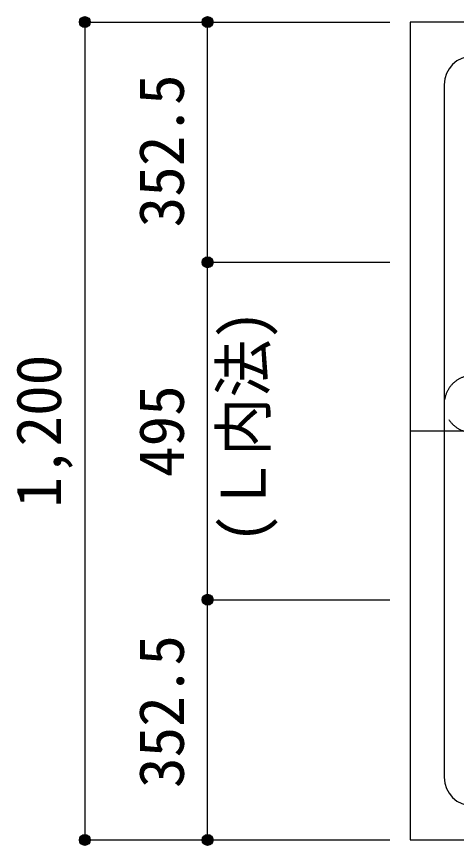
# Model space of a CAD drawing. Units: millimetres at full size, sheet at 1:30. Extents: x -5973 to 5954, y -4195 to 4201.
# Drawn here: x -625 to 20, y 1915 to 3131 of the extents above; entities that cross this region are included whole.
import ezdxf
from ezdxf.enums import TextEntityAlignment as Align

# ---------------------------------------------------------------- set-up
doc = ezdxf.new("R2010")
doc.units = ezdxf.units.MM
doc.header["$LTSCALE"] = 30
doc.header["$PDMODE"] = 32
doc.header["$PDSIZE"] = 15
doc.linetypes.add('CHAIN1', pattern=[8, 5, -1, 1, -1])
doc.linetypes.add('DASHED2', pattern=[3, 2, -1])
for name, color, linetype in [('0-1_躯体線', 2, 'Continuous'), ('0-4_フープ筋', 7, 'Continuous'), ('0-7_文字', 4, 'Continuous'), ('0-C_中子', 7, 'DASHED2'), ('0-D_寸法', 4, 'Continuous')]:
    doc.layers.add(name, color=color, linetype=linetype)
doc.styles.add('ＭＳ ゴシック', font='')
doc.styles.get('ＭＳ ゴシック').set_extended_font_data('MS Gothic')

msp = doc.modelspace()

# ---------------------------------------------------------------- linework, layer by layer
at = {"layer": '0-1_躯体線'}
for p, q in [((1552.44, 3123.3), (-47.56, 3123.3)), ((-47.56, 3123.3), (-47.56, 1923.3)), ((-47.56, 1923.3), (336.94, 1923.3))]:
    msp.add_line(p, q, dxfattribs=at)
at = {"layer": '0-4_フープ筋'}
msp.add_line((2.44, 3031.3), (2.44, 2015.3), dxfattribs=at)
for centre, start, end in [((44.44, 3031.3), 90, 180), ((44.44, 2015.3), 180, 270)]:
    msp.add_arc(centre, 42, start, end, dxfattribs=at)
at = {"layer": '0-C_中子'}
msp.add_arc((44.44, 2562.92), 42, 90, 270, dxfattribs=at)
at = {"layer": '0-D_寸法'}
for p, q in [((-524.6, 3123.3), (-344.6, 3123.3)), ((-524.6, 3123.3), (-344.6, 3123.3)), ((-524.6, 3123.3), (-524.6, 1923.3)), ((-524.6, 3123.3), (-524.6, 1923.3)), ((-344.6, 2770.8), (-344.6, 3123.3)), ((-344.6, 3123.3), (-77.56, 3123.3)), ((-344.6, 2275.8), (-344.6, 2770.8)), ((-344.6, 2770.8), (-77.56, 2770.8)), ((-344.6, 2275.8), (-77.56, 2275.8)), ((-344.6, 1923.3), (-344.6, 2275.8)), ((-524.6, 1923.3), (-344.6, 1923.3)), ((-344.6, 1923.3), (-77.56, 1923.3)), ((-344.6, 1923.3), (-77.56, 1923.3))]:
    msp.add_line(p, q, dxfattribs=at)
at = {"layer": '0-D_寸法', "linetype": 'CHAIN1'}
msp.add_line((-47.56, 2523.3), (1152.44, 2523.3), dxfattribs=at)
at = {"layer": '0-D_寸法'}
for centre, radius in [((-524.6, 3123.3), 8), ((-524.6, 3123.3), 7.2), ((-524.6, 3123.3), 6.4), ((-524.6, 3123.3), 5.6), ((-524.6, 3123.3), 4.8), ((-524.6, 3123.3), 4), ((-524.6, 3123.3), 3.2), ((-524.6, 3123.3), 2.4), ((-344.6, 3123.3), 8), ((-344.6, 3123.3), 7.2), ((-344.6, 3123.3), 6.4), ((-344.6, 3123.3), 5.6), ((-344.6, 3123.3), 4.8), ((-344.6, 3123.3), 4), ((-344.6, 3123.3), 3.2), ((-344.6, 3123.3), 2.4), ((-524.6, 3123.3), 1.6), ((-524.6, 3123.3), 0.8), ((-344.6, 3123.3), 1.6), ((-344.6, 3123.3), 0.8), ((-344.6, 2770.8), 8), ((-344.6, 2770.8), 7.2), ((-344.6, 2770.8), 6.4), ((-344.6, 2770.8), 5.6), ((-344.6, 2770.8), 4.8), ((-344.6, 2770.8), 4), ((-344.6, 2770.8), 3.2), ((-344.6, 2770.8), 2.4), ((-344.6, 2770.8), 1.6), ((-344.6, 2770.8), 0.8), ((-344.6, 2275.8), 8), ((-344.6, 2275.8), 7.2), ((-344.6, 2275.8), 6.4), ((-344.6, 2275.8), 5.6), ((-344.6, 2275.8), 4.8), ((-344.6, 2275.8), 4), ((-344.6, 2275.8), 3.2), ((-344.6, 2275.8), 2.4), ((-344.6, 2275.8), 1.6), ((-344.6, 2275.8), 0.8), ((-524.6, 1923.3), 8), ((-524.6, 1923.3), 7.2), ((-524.6, 1923.3), 6.4), ((-524.6, 1923.3), 5.6), ((-524.6, 1923.3), 4.8), ((-524.6, 1923.3), 4), ((-524.6, 1923.3), 3.2), ((-524.6, 1923.3), 2.4), ((-524.6, 1923.3), 1.6), ((-524.6, 1923.3), 0.8), ((-344.6, 1923.3), 8), ((-344.6, 1923.3), 7.2), ((-344.6, 1923.3), 6.4), ((-344.6, 1923.3), 5.6), ((-344.6, 1923.3), 4.8), ((-344.6, 1923.3), 4), ((-344.6, 1923.3), 3.2), ((-344.6, 1923.3), 2.4), ((-344.6, 1923.3), 1.6), ((-344.6, 1923.3), 0.8)]:
    msp.add_circle(centre, radius, dxfattribs=at)
at = {"layer": '0-D_寸法', "color": 7}
for p in [(-524.6, 3123.3), (-344.6, 3123.3), (-344.6, 3123.3), (-344.6, 2770.8), (-344.6, 2770.8), (-344.6, 2275.8), (-344.6, 2275.8), (-524.6, 1923.3), (-344.6, 1923.3), (-344.6, 1923.3)]:
    msp.add_point(p, dxfattribs=at)

# ---------------------------------------------------------------- texts
at = {"layer": '0-7_文字', "style": 'ＭＳ ゴシック', "width": 0.95}
msp.add_text('(Ｌ内法)', height=65.98, rotation=90, dxfattribs=at).set_placement((-239.55, 2358.7), align=Align.BOTTOM_LEFT)
at = {"layer": '0-D_寸法', "style": 'ＭＳ ゴシック'}
for s, p in [('352.5', (-359.6, 2822.05)), ('1,200', (-539.6, 2410.8)), ('495', (-359.6, 2455.8)), ('352.5', (-359.6, 1999.55))]:
    msp.add_text(s, height=65.98, rotation=90, dxfattribs=at).set_placement(p, align=Align.BOTTOM_LEFT)

doc.saveas('drawing.dxf')
